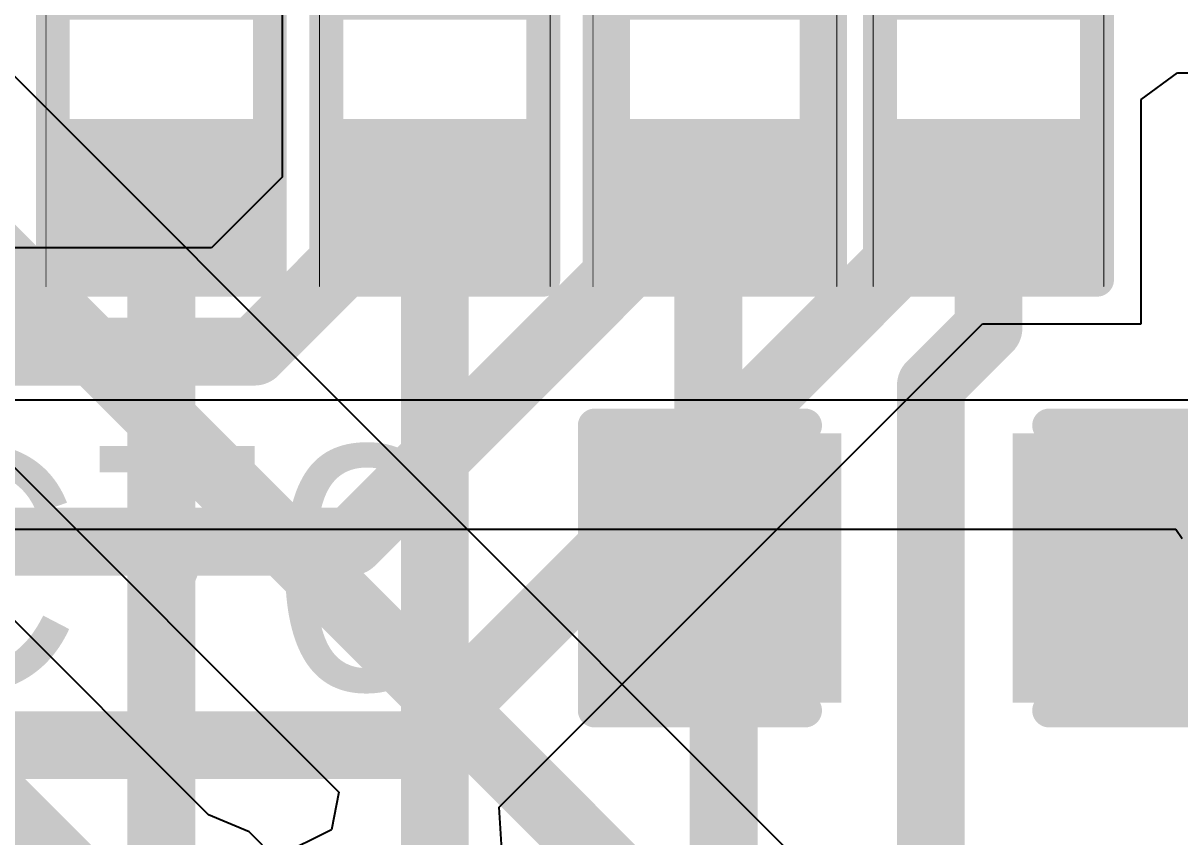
# Model space of a CAD drawing. Header units: inches. Extents: x 0 to 5379, y 0 to 5429.
# Drawn here: x 99.144 to 103.477, y 75.886 to 78.932 of the extents above; entities that cross this region are included whole.
import ezdxf

# ---------------------------------------------------------------- set-up
doc = ezdxf.new("R2010")
doc.units = ezdxf.units.IN
for name, color, linetype in [('Bottom Layer', 5, 'Continuous'), ('Bottom Overlay', 54, 'Continuous'), ('Bottom Paste', 16, 'Continuous'), ('Bottom Solder', 6, 'Continuous'), ('PWR', 156, 'Continuous'), ('SIG 01', 90, 'Continuous'), ('Top Layer', 1, 'Continuous'), ('Top Overlay', 2, 'Continuous'), ('Top Paste', 8, 'Continuous'), ('Top Solder', 216, 'Continuous')]:
    doc.layers.add(name, color=color, linetype=linetype)
doc.styles.add('Arial', font='', dxfattribs={"height": 0.2})
doc.styles.get('Arial').set_extended_font_data('Arial')

# ---------------------------------------------------------------- blocks, each defined once
blk = doc.blocks.new('R___0402_682')
at = {"layer": 'Top Layer'}
for points in [[(-0.6985, -0.3175), (-0.6985, 0.3174999999999999), (-0.2413000000000001, 0.3175), (-0.2412999999999999, -0.3174999999999999)], [(0.2413000000000001, -0.3175), (0.2412999999999999, 0.3174999999999999), (0.6985, 0.3175), (0.6985, -0.3174999999999999)]]:
    blk.add_hatch(color=1, dxfattribs=at).paths.add_polyline_path(points)
at = {"layer": 'Top Paste'}
for points in [[(-0.6985, -0.3175), (-0.6985, 0.3174999999999999), (-0.2413000000000001, 0.3175), (-0.2412999999999999, -0.3174999999999999)], [(0.2413000000000001, -0.3175), (0.2412999999999999, 0.3174999999999999), (0.6985, 0.3175), (0.6985, -0.3174999999999999)]]:
    blk.add_hatch(color=8, dxfattribs=at).paths.add_polyline_path(points)
at = {"layer": 'Top Solder'}
for points in [[(-0.75350116, -0.3725011600000001), (-0.75350116, 0.3725011599999999), (-0.18629884, 0.3725011600000001), (-0.1862988399999999, -0.3725011599999999)], [(0.18629884, -0.3725011600000001), (0.1862988399999999, 0.3725011599999999), (0.75350116, 0.3725011600000001), (0.75350116, -0.3725011599999999)]]:
    blk.add_hatch(color=216, dxfattribs=at).paths.add_polyline_path(points)
at = {"layer": 'Top Overlay'}
for points in [[(0.7874, 0.4064, 0.127, 0.127, 0), (-0.7874, 0.4064, 0.127, 0.127, 0)], [(-0.7874, -0.4064, 0.127, 0.127, 0), (-0.7874, 0.4064, 0.127, 0.127, 0)], [(0.7874, -0.4064, 0.127, 0.127, 0), (0.7874, 0.4064, 0.127, 0.127, 0)], [(0.7874, -0.4064, 0.127, 0.127, 0), (-0.7874, -0.4064, 0.127, 0.127, 0)], [(0.8128, -0.4318, 0.0032258, 0.0032258, 0), (-0.8128, -0.4318, 0.0032258, 0.0032258, 0)]]:
    blk.add_lwpolyline(points, format="xyseb", dxfattribs=at)
for points in [[(-0.8191499999999999, 0.4064, 0.0635, 0.0635, 1), (-0.7556499999999999, 0.4064, 0.0635, 0.0635, 1)], [(-0.8191499999999999, 0.4064, 0.0635, 0.0635, 1), (-0.7556499999999999, 0.4064, 0.0635, 0.0635, 1)], [(0.7556499999999999, 0.4064, 0.0635, 0.0635, 1), (0.8191499999999999, 0.4064, 0.0635, 0.0635, 1)], [(0.7556499999999999, 0.4064, 0.0635, 0.0635, 1), (0.8191499999999999, 0.4064, 0.0635, 0.0635, 1)], [(-0.8191499999999999, -0.4064, 0.0635, 0.0635, 1), (-0.7556499999999999, -0.4064, 0.0635, 0.0635, 1)], [(-0.8191499999999999, -0.4064, 0.0635, 0.0635, 1), (-0.7556499999999999, -0.4064, 0.0635, 0.0635, 1)], [(0.7556499999999999, -0.4064, 0.0635, 0.0635, 1), (0.8191499999999999, -0.4064, 0.0635, 0.0635, 1)], [(0.7556499999999999, -0.4064, 0.0635, 0.0635, 1), (0.8191499999999999, -0.4064, 0.0635, 0.0635, 1)], [(-0.81360518, -0.4318, 0.0016129, 0.0016129, 1), (-0.8119948199999999, -0.4318, 0.0016129, 0.0016129, 1)], [(0.8119948199999999, -0.4318, 0.0016129, 0.0016129, 1), (0.81360518, -0.4318, 0.0016129, 0.0016129, 1)]]:
    blk.add_lwpolyline(points, format="xyseb", close=True, dxfattribs=at)
blk = doc.blocks.new('R___0402_684')
at = {"layer": 'Top Layer'}
for points in [[(-0.6985, -0.3175), (-0.6985, 0.3174999999999999), (-0.2413000000000001, 0.3175), (-0.2412999999999999, -0.3174999999999999)], [(0.2413000000000001, -0.3175), (0.2412999999999999, 0.3174999999999999), (0.6985, 0.3175), (0.6985, -0.3174999999999999)]]:
    blk.add_hatch(color=1, dxfattribs=at).paths.add_polyline_path(points)
at = {"layer": 'Top Paste'}
for points in [[(-0.6985, -0.3175), (-0.6985, 0.3174999999999999), (-0.2413000000000001, 0.3175), (-0.2412999999999999, -0.3174999999999999)], [(0.2413000000000001, -0.3175), (0.2412999999999999, 0.3174999999999999), (0.6985, 0.3175), (0.6985, -0.3174999999999999)]]:
    blk.add_hatch(color=8, dxfattribs=at).paths.add_polyline_path(points)
at = {"layer": 'Top Solder'}
for points in [[(-0.75350116, -0.3725011600000001), (-0.75350116, 0.3725011599999999), (-0.18629884, 0.3725011600000001), (-0.1862988399999999, -0.3725011599999999)], [(0.18629884, -0.3725011600000001), (0.1862988399999999, 0.3725011599999999), (0.75350116, 0.3725011600000001), (0.75350116, -0.3725011599999999)]]:
    blk.add_hatch(color=216, dxfattribs=at).paths.add_polyline_path(points)
at = {"layer": 'Top Overlay'}
for points in [[(0.7874, 0.4064, 0.127, 0.127, 0), (-0.7874, 0.4064, 0.127, 0.127, 0)], [(-0.7874, -0.4064, 0.127, 0.127, 0), (-0.7874, 0.4064, 0.127, 0.127, 0)], [(0.7874, -0.4064, 0.127, 0.127, 0), (0.7874, 0.4064, 0.127, 0.127, 0)], [(0.7874, -0.4064, 0.127, 0.127, 0), (-0.7874, -0.4064, 0.127, 0.127, 0)], [(0.8128, -0.4318, 0.0032258, 0.0032258, 0), (-0.8128, -0.4318, 0.0032258, 0.0032258, 0)]]:
    blk.add_lwpolyline(points, format="xyseb", dxfattribs=at)
for points in [[(-0.8191499999999999, 0.4064, 0.0635, 0.0635, 1), (-0.7556499999999999, 0.4064, 0.0635, 0.0635, 1)], [(-0.8191499999999999, 0.4064, 0.0635, 0.0635, 1), (-0.7556499999999999, 0.4064, 0.0635, 0.0635, 1)], [(0.7556499999999999, 0.4064, 0.0635, 0.0635, 1), (0.8191499999999999, 0.4064, 0.0635, 0.0635, 1)], [(0.7556499999999999, 0.4064, 0.0635, 0.0635, 1), (0.8191499999999999, 0.4064, 0.0635, 0.0635, 1)], [(-0.8191499999999999, -0.4064, 0.0635, 0.0635, 1), (-0.7556499999999999, -0.4064, 0.0635, 0.0635, 1)], [(-0.8191499999999999, -0.4064, 0.0635, 0.0635, 1), (-0.7556499999999999, -0.4064, 0.0635, 0.0635, 1)], [(0.7556499999999999, -0.4064, 0.0635, 0.0635, 1), (0.8191499999999999, -0.4064, 0.0635, 0.0635, 1)], [(0.7556499999999999, -0.4064, 0.0635, 0.0635, 1), (0.8191499999999999, -0.4064, 0.0635, 0.0635, 1)], [(-0.81360518, -0.4318, 0.0016129, 0.0016129, 1), (-0.8119948199999999, -0.4318, 0.0016129, 0.0016129, 1)], [(0.8119948199999999, -0.4318, 0.0016129, 0.0016129, 1), (0.81360518, -0.4318, 0.0016129, 0.0016129, 1)]]:
    blk.add_lwpolyline(points, format="xyseb", close=True, dxfattribs=at)
blk = doc.blocks.new('R___0402_B_691')
at = {"layer": 'Bottom Layer'}
for points in [[(-0.2413, 0.3175), (-0.2412999999999999, -0.3175), (-0.6985, -0.3175), (-0.6985, 0.3175)], [(0.6985, 0.3175), (0.6985, -0.3175), (0.2413, -0.3175), (0.2412999999999999, 0.3175)]]:
    blk.add_hatch(color=5, dxfattribs=at).paths.add_polyline_path(points)
at = {"layer": 'Bottom Paste'}
for points in [[(-0.2413, 0.3175), (-0.2412999999999999, -0.3175), (-0.6985, -0.3175), (-0.6985, 0.3175)], [(0.6985, 0.3175), (0.6985, -0.3175), (0.2413, -0.3175), (0.2412999999999999, 0.3175)]]:
    blk.add_hatch(color=16, dxfattribs=at).paths.add_polyline_path(points)
at = {"layer": 'Bottom Solder'}
for points in [[(-0.18629884, 0.37250116), (-0.1862988399999999, -0.37250116), (-0.75350116, -0.37250116), (-0.75350116, 0.37250116)], [(0.75350116, 0.37250116), (0.75350116, -0.37250116), (0.18629884, -0.37250116), (0.1862988399999999, 0.37250116)]]:
    blk.add_hatch(color=6, dxfattribs=at).paths.add_polyline_path(points)
at = {"layer": 'Bottom Overlay'}
for points in [[(0.7874, 0.4064, 0.127, 0.127, 0), (-0.7874, 0.4064, 0.127, 0.127, 0)], [(-0.7874, -0.4064, 0.127, 0.127, 0), (-0.7874, 0.4064, 0.127, 0.127, 0)], [(0.8128, 0.4318, 0.0032258, 0.0032258, 0), (-0.8128, 0.4318, 0.0032258, 0.0032258, 0)], [(0.7874, -0.4064, 0.127, 0.127, 0), (0.7874, 0.4064, 0.127, 0.127, 0)], [(0.7874, -0.4064, 0.127, 0.127, 0), (-0.7874, -0.4064, 0.127, 0.127, 0)]]:
    blk.add_lwpolyline(points, format="xyseb", dxfattribs=at)
for points in [[(-0.8191499999999999, 0.4064, 0.0635, 0.0635, 1), (-0.7556499999999999, 0.4064, 0.0635, 0.0635, 1)], [(-0.8191499999999999, 0.4064, 0.0635, 0.0635, 1), (-0.7556499999999999, 0.4064, 0.0635, 0.0635, 1)], [(-0.81360518, 0.4318, 0.0016129, 0.0016129, 1), (-0.8119948199999999, 0.4318, 0.0016129, 0.0016129, 1)], [(0.7556499999999999, 0.4064, 0.0635, 0.0635, 1), (0.8191499999999999, 0.4064, 0.0635, 0.0635, 1)], [(0.7556499999999999, 0.4064, 0.0635, 0.0635, 1), (0.8191499999999999, 0.4064, 0.0635, 0.0635, 1)], [(0.8119948199999999, 0.4318, 0.0016129, 0.0016129, 1), (0.81360518, 0.4318, 0.0016129, 0.0016129, 1)], [(-0.8191499999999999, -0.4064, 0.0635, 0.0635, 1), (-0.7556499999999999, -0.4064, 0.0635, 0.0635, 1)], [(-0.8191499999999999, -0.4064, 0.0635, 0.0635, 1), (-0.7556499999999999, -0.4064, 0.0635, 0.0635, 1)], [(0.7556499999999999, -0.4064, 0.0635, 0.0635, 1), (0.8191499999999999, -0.4064, 0.0635, 0.0635, 1)], [(0.7556499999999999, -0.4064, 0.0635, 0.0635, 1), (0.8191499999999999, -0.4064, 0.0635, 0.0635, 1)]]:
    blk.add_lwpolyline(points, format="xyseb", close=True, dxfattribs=at)
blk = doc.blocks.new('R___0402_B_693')
at = {"layer": 'Bottom Layer'}
for points in [[(-0.2413, 0.3175), (-0.2412999999999999, -0.3175), (-0.6985, -0.3175), (-0.6985, 0.3175)], [(0.6985, 0.3175), (0.6985, -0.3175), (0.2413, -0.3175), (0.2412999999999999, 0.3175)]]:
    blk.add_hatch(color=5, dxfattribs=at).paths.add_polyline_path(points)
at = {"layer": 'Bottom Paste'}
for points in [[(-0.2413, 0.3175), (-0.2412999999999999, -0.3175), (-0.6985, -0.3175), (-0.6985, 0.3175)], [(0.6985, 0.3175), (0.6985, -0.3175), (0.2413, -0.3175), (0.2412999999999999, 0.3175)]]:
    blk.add_hatch(color=16, dxfattribs=at).paths.add_polyline_path(points)
at = {"layer": 'Bottom Solder'}
for points in [[(-0.18629884, 0.37250116), (-0.1862988399999999, -0.37250116), (-0.75350116, -0.37250116), (-0.75350116, 0.37250116)], [(0.75350116, 0.37250116), (0.75350116, -0.37250116), (0.18629884, -0.37250116), (0.1862988399999999, 0.37250116)]]:
    blk.add_hatch(color=6, dxfattribs=at).paths.add_polyline_path(points)
at = {"layer": 'Bottom Overlay'}
for points in [[(0.7874, 0.4064, 0.127, 0.127, 0), (-0.7874, 0.4064, 0.127, 0.127, 0)], [(-0.7874, -0.4064, 0.127, 0.127, 0), (-0.7874, 0.4064, 0.127, 0.127, 0)], [(0.8128, 0.4318, 0.0032258, 0.0032258, 0), (-0.8128, 0.4318, 0.0032258, 0.0032258, 0)], [(0.7874, -0.4064, 0.127, 0.127, 0), (0.7874, 0.4064, 0.127, 0.127, 0)], [(0.7874, -0.4064, 0.127, 0.127, 0), (-0.7874, -0.4064, 0.127, 0.127, 0)]]:
    blk.add_lwpolyline(points, format="xyseb", dxfattribs=at)
for points in [[(-0.8191499999999999, 0.4064, 0.0635, 0.0635, 1), (-0.7556499999999999, 0.4064, 0.0635, 0.0635, 1)], [(-0.8191499999999999, 0.4064, 0.0635, 0.0635, 1), (-0.7556499999999999, 0.4064, 0.0635, 0.0635, 1)], [(-0.81360518, 0.4318, 0.0016129, 0.0016129, 1), (-0.8119948199999999, 0.4318, 0.0016129, 0.0016129, 1)], [(0.7556499999999999, 0.4064, 0.0635, 0.0635, 1), (0.8191499999999999, 0.4064, 0.0635, 0.0635, 1)], [(0.7556499999999999, 0.4064, 0.0635, 0.0635, 1), (0.8191499999999999, 0.4064, 0.0635, 0.0635, 1)], [(0.8119948199999999, 0.4318, 0.0016129, 0.0016129, 1), (0.81360518, 0.4318, 0.0016129, 0.0016129, 1)], [(-0.8191499999999999, -0.4064, 0.0635, 0.0635, 1), (-0.7556499999999999, -0.4064, 0.0635, 0.0635, 1)], [(-0.8191499999999999, -0.4064, 0.0635, 0.0635, 1), (-0.7556499999999999, -0.4064, 0.0635, 0.0635, 1)], [(0.7556499999999999, -0.4064, 0.0635, 0.0635, 1), (0.8191499999999999, -0.4064, 0.0635, 0.0635, 1)], [(0.7556499999999999, -0.4064, 0.0635, 0.0635, 1), (0.8191499999999999, -0.4064, 0.0635, 0.0635, 1)]]:
    blk.add_lwpolyline(points, format="xyseb", close=True, dxfattribs=at)
blk = doc.blocks.new('R___0402_B_694')
at = {"layer": 'Bottom Layer'}
for points in [[(-0.2413, 0.3175), (-0.2412999999999999, -0.3175), (-0.6985, -0.3175), (-0.6985, 0.3175)], [(0.6985, 0.3175), (0.6985, -0.3175), (0.2413, -0.3175), (0.2412999999999999, 0.3175)]]:
    blk.add_hatch(color=5, dxfattribs=at).paths.add_polyline_path(points)
at = {"layer": 'Bottom Paste'}
for points in [[(-0.2413, 0.3175), (-0.2412999999999999, -0.3175), (-0.6985, -0.3175), (-0.6985, 0.3175)], [(0.6985, 0.3175), (0.6985, -0.3175), (0.2413, -0.3175), (0.2412999999999999, 0.3175)]]:
    blk.add_hatch(color=16, dxfattribs=at).paths.add_polyline_path(points)
at = {"layer": 'Bottom Solder'}
for points in [[(-0.18629884, 0.37250116), (-0.1862988399999999, -0.37250116), (-0.75350116, -0.37250116), (-0.75350116, 0.37250116)], [(0.75350116, 0.37250116), (0.75350116, -0.37250116), (0.18629884, -0.37250116), (0.1862988399999999, 0.37250116)]]:
    blk.add_hatch(color=6, dxfattribs=at).paths.add_polyline_path(points)
at = {"layer": 'Bottom Overlay'}
for points in [[(0.7874, 0.4064, 0.127, 0.127, 0), (-0.7874, 0.4064, 0.127, 0.127, 0)], [(-0.7874, -0.4064, 0.127, 0.127, 0), (-0.7874, 0.4064, 0.127, 0.127, 0)], [(0.8128, 0.4318, 0.0032258, 0.0032258, 0), (-0.8128, 0.4318, 0.0032258, 0.0032258, 0)], [(0.7874, -0.4064, 0.127, 0.127, 0), (0.7874, 0.4064, 0.127, 0.127, 0)], [(0.7874, -0.4064, 0.127, 0.127, 0), (-0.7874, -0.4064, 0.127, 0.127, 0)]]:
    blk.add_lwpolyline(points, format="xyseb", dxfattribs=at)
for points in [[(-0.8191499999999999, 0.4064, 0.0635, 0.0635, 1), (-0.7556499999999999, 0.4064, 0.0635, 0.0635, 1)], [(-0.8191499999999999, 0.4064, 0.0635, 0.0635, 1), (-0.7556499999999999, 0.4064, 0.0635, 0.0635, 1)], [(-0.81360518, 0.4318, 0.0016129, 0.0016129, 1), (-0.8119948199999999, 0.4318, 0.0016129, 0.0016129, 1)], [(0.7556499999999999, 0.4064, 0.0635, 0.0635, 1), (0.8191499999999999, 0.4064, 0.0635, 0.0635, 1)], [(0.7556499999999999, 0.4064, 0.0635, 0.0635, 1), (0.8191499999999999, 0.4064, 0.0635, 0.0635, 1)], [(0.8119948199999999, 0.4318, 0.0016129, 0.0016129, 1), (0.81360518, 0.4318, 0.0016129, 0.0016129, 1)], [(-0.8191499999999999, -0.4064, 0.0635, 0.0635, 1), (-0.7556499999999999, -0.4064, 0.0635, 0.0635, 1)], [(-0.8191499999999999, -0.4064, 0.0635, 0.0635, 1), (-0.7556499999999999, -0.4064, 0.0635, 0.0635, 1)], [(0.7556499999999999, -0.4064, 0.0635, 0.0635, 1), (0.8191499999999999, -0.4064, 0.0635, 0.0635, 1)], [(0.7556499999999999, -0.4064, 0.0635, 0.0635, 1), (0.8191499999999999, -0.4064, 0.0635, 0.0635, 1)]]:
    blk.add_lwpolyline(points, format="xyseb", close=True, dxfattribs=at)
blk = doc.blocks.new('R___0402_704')
at = {"layer": 'Top Layer'}
for points in [[(-0.6985, -0.3175), (-0.6985, 0.3174999999999999), (-0.2413000000000001, 0.3175), (-0.2412999999999999, -0.3174999999999999)], [(0.2413000000000001, -0.3175), (0.2412999999999999, 0.3174999999999999), (0.6985, 0.3175), (0.6985, -0.3174999999999999)]]:
    blk.add_hatch(color=1, dxfattribs=at).paths.add_polyline_path(points)
at = {"layer": 'Top Paste'}
for points in [[(-0.6985, -0.3175), (-0.6985, 0.3174999999999999), (-0.2413000000000001, 0.3175), (-0.2412999999999999, -0.3174999999999999)], [(0.2413000000000001, -0.3175), (0.2412999999999999, 0.3174999999999999), (0.6985, 0.3175), (0.6985, -0.3174999999999999)]]:
    blk.add_hatch(color=8, dxfattribs=at).paths.add_polyline_path(points)
at = {"layer": 'Top Solder'}
for points in [[(-0.75350116, -0.3725011600000001), (-0.75350116, 0.3725011599999999), (-0.18629884, 0.3725011600000001), (-0.1862988399999999, -0.3725011599999999)], [(0.18629884, -0.3725011600000001), (0.1862988399999999, 0.3725011599999999), (0.75350116, 0.3725011600000001), (0.75350116, -0.3725011599999999)]]:
    blk.add_hatch(color=216, dxfattribs=at).paths.add_polyline_path(points)
at = {"layer": 'Top Overlay'}
for points in [[(0.7874, 0.4064, 0.127, 0.127, 0), (-0.7874, 0.4064, 0.127, 0.127, 0)], [(-0.7874, -0.4064, 0.127, 0.127, 0), (-0.7874, 0.4064, 0.127, 0.127, 0)], [(0.7874, -0.4064, 0.127, 0.127, 0), (0.7874, 0.4064, 0.127, 0.127, 0)], [(0.7874, -0.4064, 0.127, 0.127, 0), (-0.7874, -0.4064, 0.127, 0.127, 0)], [(0.8128, -0.4318, 0.0032258, 0.0032258, 0), (-0.8128, -0.4318, 0.0032258, 0.0032258, 0)]]:
    blk.add_lwpolyline(points, format="xyseb", dxfattribs=at)
for points in [[(-0.8191499999999999, 0.4064, 0.0635, 0.0635, 1), (-0.7556499999999999, 0.4064, 0.0635, 0.0635, 1)], [(-0.8191499999999999, 0.4064, 0.0635, 0.0635, 1), (-0.7556499999999999, 0.4064, 0.0635, 0.0635, 1)], [(0.7556499999999999, 0.4064, 0.0635, 0.0635, 1), (0.8191499999999999, 0.4064, 0.0635, 0.0635, 1)], [(0.7556499999999999, 0.4064, 0.0635, 0.0635, 1), (0.8191499999999999, 0.4064, 0.0635, 0.0635, 1)], [(-0.8191499999999999, -0.4064, 0.0635, 0.0635, 1), (-0.7556499999999999, -0.4064, 0.0635, 0.0635, 1)], [(-0.8191499999999999, -0.4064, 0.0635, 0.0635, 1), (-0.7556499999999999, -0.4064, 0.0635, 0.0635, 1)], [(0.7556499999999999, -0.4064, 0.0635, 0.0635, 1), (0.8191499999999999, -0.4064, 0.0635, 0.0635, 1)], [(0.7556499999999999, -0.4064, 0.0635, 0.0635, 1), (0.8191499999999999, -0.4064, 0.0635, 0.0635, 1)], [(-0.81360518, -0.4318, 0.0016129, 0.0016129, 1), (-0.8119948199999999, -0.4318, 0.0016129, 0.0016129, 1)], [(0.8119948199999999, -0.4318, 0.0016129, 0.0016129, 1), (0.81360518, -0.4318, 0.0016129, 0.0016129, 1)]]:
    blk.add_lwpolyline(points, format="xyseb", close=True, dxfattribs=at)
blk = doc.blocks.new('R___0402_705')
at = {"layer": 'Top Layer'}
for points in [[(-0.6985, -0.3175), (-0.6985, 0.3174999999999999), (-0.2413000000000001, 0.3175), (-0.2412999999999999, -0.3174999999999999)], [(0.2413000000000001, -0.3175), (0.2412999999999999, 0.3174999999999999), (0.6985, 0.3175), (0.6985, -0.3174999999999999)]]:
    blk.add_hatch(color=1, dxfattribs=at).paths.add_polyline_path(points)
at = {"layer": 'Top Paste'}
for points in [[(-0.6985, -0.3175), (-0.6985, 0.3174999999999999), (-0.2413000000000001, 0.3175), (-0.2412999999999999, -0.3174999999999999)], [(0.2413000000000001, -0.3175), (0.2412999999999999, 0.3174999999999999), (0.6985, 0.3175), (0.6985, -0.3174999999999999)]]:
    blk.add_hatch(color=8, dxfattribs=at).paths.add_polyline_path(points)
at = {"layer": 'Top Solder'}
for points in [[(-0.75350116, -0.3725011600000001), (-0.75350116, 0.3725011599999999), (-0.18629884, 0.3725011600000001), (-0.1862988399999999, -0.3725011599999999)], [(0.18629884, -0.3725011600000001), (0.1862988399999999, 0.3725011599999999), (0.75350116, 0.3725011600000001), (0.75350116, -0.3725011599999999)]]:
    blk.add_hatch(color=216, dxfattribs=at).paths.add_polyline_path(points)
at = {"layer": 'Top Overlay'}
for points in [[(0.7874, 0.4064, 0.127, 0.127, 0), (-0.7874, 0.4064, 0.127, 0.127, 0)], [(-0.7874, -0.4064, 0.127, 0.127, 0), (-0.7874, 0.4064, 0.127, 0.127, 0)], [(0.7874, -0.4064, 0.127, 0.127, 0), (0.7874, 0.4064, 0.127, 0.127, 0)], [(0.7874, -0.4064, 0.127, 0.127, 0), (-0.7874, -0.4064, 0.127, 0.127, 0)], [(0.8128, -0.4318, 0.0032258, 0.0032258, 0), (-0.8128, -0.4318, 0.0032258, 0.0032258, 0)]]:
    blk.add_lwpolyline(points, format="xyseb", dxfattribs=at)
for points in [[(-0.8191499999999999, 0.4064, 0.0635, 0.0635, 1), (-0.7556499999999999, 0.4064, 0.0635, 0.0635, 1)], [(-0.8191499999999999, 0.4064, 0.0635, 0.0635, 1), (-0.7556499999999999, 0.4064, 0.0635, 0.0635, 1)], [(0.7556499999999999, 0.4064, 0.0635, 0.0635, 1), (0.8191499999999999, 0.4064, 0.0635, 0.0635, 1)], [(0.7556499999999999, 0.4064, 0.0635, 0.0635, 1), (0.8191499999999999, 0.4064, 0.0635, 0.0635, 1)], [(-0.8191499999999999, -0.4064, 0.0635, 0.0635, 1), (-0.7556499999999999, -0.4064, 0.0635, 0.0635, 1)], [(-0.8191499999999999, -0.4064, 0.0635, 0.0635, 1), (-0.7556499999999999, -0.4064, 0.0635, 0.0635, 1)], [(0.7556499999999999, -0.4064, 0.0635, 0.0635, 1), (0.8191499999999999, -0.4064, 0.0635, 0.0635, 1)], [(0.7556499999999999, -0.4064, 0.0635, 0.0635, 1), (0.8191499999999999, -0.4064, 0.0635, 0.0635, 1)], [(-0.81360518, -0.4318, 0.0016129, 0.0016129, 1), (-0.8119948199999999, -0.4318, 0.0016129, 0.0016129, 1)], [(0.8119948199999999, -0.4318, 0.0016129, 0.0016129, 1), (0.81360518, -0.4318, 0.0016129, 0.0016129, 1)]]:
    blk.add_lwpolyline(points, format="xyseb", close=True, dxfattribs=at)
blk = doc.blocks.new('C___0603_1047')
at = {"layer": 'Top Layer'}
for points in [[(-0.3809999999999999, 0.4445), (-0.3809999999999999, -0.4445), (-1.143, -0.4445), (-1.143, 0.4445)], [(1.143, 0.4445), (1.143, -0.4445), (0.3809999999999999, -0.4445), (0.3809999999999999, 0.4445)]]:
    blk.add_hatch(color=1, dxfattribs=at).paths.add_polyline_path(points)
at = {"layer": 'Top Paste'}
for points in [[(-0.3809999999999999, 0.4445), (-0.3809999999999999, -0.4445), (-1.143, -0.4445), (-1.143, 0.4445)], [(1.143, 0.4445), (1.143, -0.4445), (0.3809999999999999, -0.4445), (0.3809999999999999, 0.4445)]]:
    blk.add_hatch(color=8, dxfattribs=at).paths.add_polyline_path(points)
at = {"layer": 'Top Solder'}
for points in [[(-0.3210001199999999, 0.50449988), (-0.3210001199999999, -0.50449988), (-1.20299988, -0.50449988), (-1.20299988, 0.50449988)], [(1.20299988, 0.50449988), (1.20299988, -0.50449988), (0.3210001199999999, -0.50449988), (0.3210001199999999, 0.50449988)]]:
    blk.add_hatch(color=216, dxfattribs=at).paths.add_polyline_path(points)
at = {"layer": 'Top Overlay'}
for points in [[(-1.2446, 0.5334, 0.127, 0.127, 0), (-1.2446, -0.5334, 0.127, 0.127, 0)], [(-0.4571999999999999, 0.5334, 0.127, 0.127, 0), (-1.2446, 0.5334, 0.127, 0.127, 0)], [(1.2446, 0.5334, 0.127, 0.127, 0), (0.4571999999999999, 0.5334, 0.127, 0.127, 0)], [(1.2446, 0.5334, 0.127, 0.127, 0), (1.2446, -0.5334, 0.127, 0.127, 0)], [(-0.4571999999999999, -0.5334, 0.127, 0.127, 0), (-1.2446, -0.5334, 0.127, 0.127, 0)], [(1.2446, -0.5334, 0.127, 0.127, 0), (0.4571999999999999, -0.5334, 0.127, 0.127, 0)]]:
    blk.add_lwpolyline(points, format="xyseb", dxfattribs=at)
for points in [[(-1.27635, 0.5334, 0.0635, 0.0635, 1), (-1.21285, 0.5334, 0.0635, 0.0635, 1)], [(-1.27635, 0.5334, 0.0635, 0.0635, 1), (-1.21285, 0.5334, 0.0635, 0.0635, 1)], [(-0.4889499999999999, 0.5334, 0.0635, 0.0635, 1), (-0.42545, 0.5334, 0.0635, 0.0635, 1)], [(0.42545, 0.5334, 0.0635, 0.0635, 1), (0.4889499999999999, 0.5334, 0.0635, 0.0635, 1)], [(1.21285, 0.5334, 0.0635, 0.0635, 1), (1.27635, 0.5334, 0.0635, 0.0635, 1)], [(1.21285, 0.5334, 0.0635, 0.0635, 1), (1.27635, 0.5334, 0.0635, 0.0635, 1)], [(-1.27635, -0.5334, 0.0635, 0.0635, 1), (-1.21285, -0.5334, 0.0635, 0.0635, 1)], [(-1.27635, -0.5334, 0.0635, 0.0635, 1), (-1.21285, -0.5334, 0.0635, 0.0635, 1)], [(-0.4889499999999999, -0.5334, 0.0635, 0.0635, 1), (-0.42545, -0.5334, 0.0635, 0.0635, 1)], [(0.42545, -0.5334, 0.0635, 0.0635, 1), (0.4889499999999999, -0.5334, 0.0635, 0.0635, 1)], [(1.21285, -0.5334, 0.0635, 0.0635, 1), (1.27635, -0.5334, 0.0635, 0.0635, 1)], [(1.21285, -0.5334, 0.0635, 0.0635, 1), (1.27635, -0.5334, 0.0635, 0.0635, 1)]]:
    blk.add_lwpolyline(points, format="xyseb", close=True, dxfattribs=at)

msp = doc.modelspace()

# ---------------------------------------------------------------- hatches: boundary and pattern name
at = {"layer": 'Top Layer'}
msp.add_hatch(color=1, dxfattribs=at).paths.add_polyline_path([(105.97420512, 77.336904), (102.91100576, 77.336904), (102.91100576, 76.447904), (105.97420512, 76.447904)])

# ---------------------------------------------------------------- linework, layer by layer
at = {"layer": 'Bottom Layer'}
for p, q in [((100.11456228, 79.71179891999999), (100.11456228, 78.35617298)), ((103.3315053, 78.64664992), (103.46790838, 78.74659892)), ((103.46790838, 78.74659892), (105.58550384, 78.74659892)), ((103.3315053, 77.80679891999999), (103.3315053, 78.64664992)), ((100.11456228, 78.35617298), (99.8493304, 78.09093855999998)), ((99.8493304, 78.09093855999998), (88.6498735, 78.09093855999998)), ((100.92751976, 75.99644185999999), (102.73787936, 77.80679891999999)), ((102.73787936, 77.80679891999999), (103.3315053, 77.80679891999999)), ((100.93829444, 75.81790525999999), (100.92751976, 75.99644185999999))]:
    msp.add_line(p, q, dxfattribs=at)
for points in [[(100.01023686, 77.7024735, 0.254, 0.254, 0), (100.59716228, 78.28939892, 0.254, 0.254, 0)], [(100.37297426, 76.9912735, 0.254, 0.254, 0), (101.67109968, 78.28939892, 0.254, 0.254, 0)], [(100.59716228, 78.28939892, 0.254, 0.254, 0), (100.68606228, 78.28939892, 0.254, 0.254, 0)], [(100.61097988, 76.22927349999999, 0.254, 0.254, 0), (102.6711053, 78.28939892, 0.254, 0.254, 0)], [(101.67109968, 78.28939892, 0.254, 0.254, 0), (101.75999968, 78.28939892, 0.254, 0.254, 0)], [(102.6711053, 78.28939892, 0.254, 0.254, 0), (102.7600053, 78.28939892, 0.254, 0.254, 0)], [(88.6498735, 77.7024735, 0.254, 0.254, 0), (100.01023686, 77.7024735, 0.254, 0.254, 0)], [(89.0308735, 76.9912735, 0.254, 0.254, 0), (100.37297426, 76.9912735, 0.254, 0.254, 0)], [(89.43727349999999, 76.22927349999999, 0.254, 0.254, 0), (100.61097988, 76.22927349999999, 0.254, 0.254, 0)]]:
    msp.add_lwpolyline(points, format="xyseb", dxfattribs=at)
for points in [[(100.53366228, 78.28939892, 0.127, 0.127, 1), (100.66066228, 78.28939892, 0.127, 0.127, 1)], [(100.53366228, 78.28939892, 0.127, 0.127, 1), (100.66066228, 78.28939892, 0.127, 0.127, 1)], [(100.62256228, 78.28939892, 0.127, 0.127, 1), (100.74956228, 78.28939892, 0.127, 0.127, 1)], [(101.60759968, 78.28939892, 0.127, 0.127, 1), (101.73459968, 78.28939892, 0.127, 0.127, 1)], [(101.60759968, 78.28939892, 0.127, 0.127, 1), (101.73459968, 78.28939892, 0.127, 0.127, 1)], [(101.69649968, 78.28939892, 0.127, 0.127, 1), (101.82349968, 78.28939892, 0.127, 0.127, 1)], [(102.6076053, 78.28939892, 0.127, 0.127, 1), (102.7346053, 78.28939892, 0.127, 0.127, 1)], [(102.6076053, 78.28939892, 0.127, 0.127, 1), (102.7346053, 78.28939892, 0.127, 0.127, 1)], [(102.6965053, 78.28939892, 0.127, 0.127, 1), (102.8235053, 78.28939892, 0.127, 0.127, 1)], [(99.94673686, 77.7024735, 0.127, 0.127, 1), (100.07373686, 77.7024735, 0.127, 0.127, 1)], [(99.94673686, 77.7024735, 0.127, 0.127, 1), (100.07373686, 77.7024735, 0.127, 0.127, 1)], [(100.30947426, 76.9912735, 0.127, 0.127, 1), (100.43647426, 76.9912735, 0.127, 0.127, 1)], [(100.30947426, 76.9912735, 0.127, 0.127, 1), (100.43647426, 76.9912735, 0.127, 0.127, 1)], [(100.54747988, 76.22927349999999, 0.127, 0.127, 1), (100.67447988, 76.22927349999999, 0.127, 0.127, 1)], [(100.54747988, 76.22927349999999, 0.127, 0.127, 1), (100.67447988, 76.22927349999999, 0.127, 0.127, 1)]]:
    msp.add_lwpolyline(points, format="xyseb", close=True, dxfattribs=at)
at = {"layer": 'PWR'}
for p, q in [((109.82213494, 77.5208), (60.07100000000001, 77.5208)), ((80.1845996, 77.03819999999999), (103.4616168, 77.03819999999999)), ((103.4616168, 77.03819999999999), (103.48540644, 77.00259428))]:
    msp.add_line(p, q, dxfattribs=at)
at = {"layer": 'SIG 01'}
for p, q in [((102.28980812, 75.5555893), (97.85974839999999, 79.98564902)), ((97.27895707999998, 79.10144962), (100.32689612, 76.05351058)), ((99.83867763999999, 75.96819452), (96.89315647999999, 78.91371568)), ((100.32689612, 76.05351058), (100.29926346, 75.91240341999999)), ((99.99088714, 75.90514664), (99.83867763999999, 75.96819452)), ((100.04117152, 75.85486225999999), (99.99088714, 75.90514664)), ((100.29926346, 75.91240341999999), (100.09863648, 75.81218009999999))]:
    msp.add_line(p, q, dxfattribs=at)
for points in [[(97.49350071999999, 79.61940134, 0.254, 0.254, 0), (101.92356552, 75.18933653999999, 0.254, 0.254, 0)], [(96.12732362, 78.94705318, 0.254, 0.254, 0), (99.6617768, 75.4126, 0.254, 0.254, 0)]]:
    msp.add_lwpolyline(points, format="xyseb", dxfattribs=at)
at = {"layer": 'Top Layer'}
for points in [[(99.6617768, 75.4126, 0.254, 0.254, 0), (99.6617768, 78.28939892, 0.254, 0.254, 0)], [(100.68606228, 75.4126, 0.254, 0.254, 0), (100.68606228, 78.28939892, 0.254, 0.254, 0)], [(101.71034776, 76.95005692, 0.254, 0.254, 0), (101.71034776, 78.28939892, 0.254, 0.254, 0)], [(102.7600053, 77.7918053, 0.254, 0.254, 0), (102.7600053, 78.28939892, 0.254, 0.254, 0)], [(102.5441053, 77.5759053, 0.254, 0.254, 0), (102.7600053, 77.7918053, 0.254, 0.254, 0)], [(102.5441053, 74.5687993, 0.254, 0.254, 0), (102.5441053, 77.5759053, 0.254, 0.254, 0)], [(101.71034776, 76.95005692, 0.254, 0.254, 0), (101.76800576, 76.89239891999999, 0.254, 0.254, 0)], [(101.76800576, 74.5687993, 0.254, 0.254, 0), (101.76800576, 76.89239891999999, 0.254, 0.254, 0)]]:
    msp.add_lwpolyline(points, format="xyseb", dxfattribs=at)
for points in [[(99.5982768, 78.28939892, 0.127, 0.127, 1), (99.72527679999999, 78.28939892, 0.127, 0.127, 1)], [(100.62256228, 78.28939892, 0.127, 0.127, 1), (100.74956228, 78.28939892, 0.127, 0.127, 1)], [(101.64684776, 78.28939892, 0.127, 0.127, 1), (101.77384776, 78.28939892, 0.127, 0.127, 1)], [(102.6965053, 78.28939892, 0.127, 0.127, 1), (102.8235053, 78.28939892, 0.127, 0.127, 1)], [(102.6965053, 77.7918053, 0.127, 0.127, 1), (102.8235053, 77.7918053, 0.127, 0.127, 1)], [(102.6965053, 77.7918053, 0.127, 0.127, 1), (102.8235053, 77.7918053, 0.127, 0.127, 1)], [(102.4806053, 77.5759053, 0.127, 0.127, 1), (102.6076053, 77.5759053, 0.127, 0.127, 1)], [(102.4806053, 77.5759053, 0.127, 0.127, 1), (102.6076053, 77.5759053, 0.127, 0.127, 1)], [(101.64684776, 76.95005692, 0.127, 0.127, 1), (101.77384776, 76.95005692, 0.127, 0.127, 1)], [(101.64684776, 76.95005692, 0.127, 0.127, 1), (101.77384776, 76.95005692, 0.127, 0.127, 1)], [(101.70450576, 76.89239891999999, 0.127, 0.127, 1), (101.83150576, 76.89239891999999, 0.127, 0.127, 1)], [(101.70450576, 76.89239891999999, 0.127, 0.127, 1), (101.83150576, 76.89239891999999, 0.127, 0.127, 1)]]:
    msp.add_lwpolyline(points, format="xyseb", close=True, dxfattribs=at)

# ---------------------------------------------------------------- block references
for name, p, rotation in [('R___0402_705', (99.6617768, 78.75929891999999), 270), ('R___0402_B_694', (100.68606228, 78.75929891999999), 270), ('R___0402_704', (100.68606228, 78.75929891999999), 270), ('R___0402_684', (101.71034776, 78.75929891999999), 270), ('R___0402_B_693', (101.75999968, 78.75929891999999), 270), ('R___0402_682', (102.7600053, 78.75929891999999), 270), ('R___0402_B_691', (102.7600053, 78.75929891999999), 270), ('C___0603_1047', (102.53000576, 76.89239891999999), 180)]:
    msp.add_blockref(name, p, dxfattribs=dict(rotation=rotation))

# ---------------------------------------------------------------- texts
at = {"layer": 'Top Overlay', "style": 'Arial'}
msp.add_text('C70', height=0.9143999999999999, dxfattribs=at).set_placement((98.44297049999999, 76.43534624))

doc.saveas('drawing.dxf')
